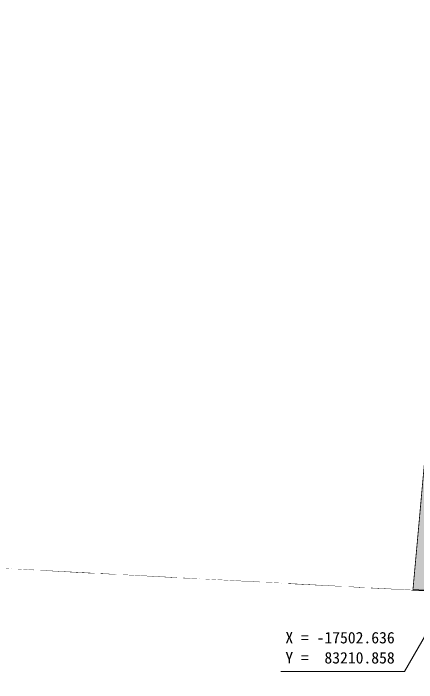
# Model space of a CAD drawing. Units: millimetres at full size, sheet at 1:500; details may follow other scales. Extents: x -417044 to 216158, y -161187 to 194934.
# Drawn here: x -8537 to 36526, y -110574 to -35690 of the extents above; entities that cross this region are included whole.
import ezdxf
from ezdxf.enums import TextEntityAlignment as Align

# ---------------------------------------------------------------- set-up
doc = ezdxf.new("R2010")
doc.units = ezdxf.units.MM
doc.header["$LTSCALE"] = 500
doc.linetypes.add('CHAIN', pattern=[18.5, 12, -1.5, 3.5, -1.5])
doc.layers.add('2-0_レイヤ0', color=7, linetype='Continuous', lineweight=13)
doc.layers.add('3-0_レイヤ0', color=254, linetype='Continuous', lineweight=35)
doc.styles.add('ＭＳ ゴシック', font='')
doc.styles.get('ＭＳ ゴシック').set_extended_font_data('MS Gothic')

msp = doc.modelspace()

# ---------------------------------------------------------------- linework, layer by layer
at = {"layer": '2-0_レイヤ0', "color": 1, "linetype": 'CHAIN', "lineweight": 18}
msp.add_lwpolyline([(-179439.8, -146233.6), (-173426.8, -146766), (-107155.9, -151930.9), (-98722, -152487.1), (-47489.4, -156665.7), (-42463.5, -96025.4), (40305.7, -100430.5)], dxfattribs=at)
at = {"layer": '2-0_レイヤ0'}
msp.add_lwpolyline([(40305.7, -100430.5), (35174.2, -109318.6), (21359.7, -109318.6)], dxfattribs=at)
at = {"layer": '3-0_レイヤ0', "color": 1}
msp.add_lwpolyline([(52628.7, 82739.1), (36072.3, -100205.2), (40305.7, -100430.5), (97945.3, -103699.8), (97734.9, -98687.7), (103798, -99075.7), (148253.5, -101553.8), (148915.3, -91015.7), (191026.9, -93866.4), (189967.3, -84929.7), (185091, -43817.5), (181845.1, -27023.3), (180887, -6924.9), (141546, -11062.5), (137587.5, -11478.3), (138925.5, 9823.5), (142825.8, 9548), (144148.3, 32071.7)], dxfattribs=at)
at = {"layer": '3-0_レイヤ0'}
msp.add_solid([(40305.7, -100430.5), (36072.3, -100205.2), (52628.7, 82739.1)], dxfattribs=at)

# ---------------------------------------------------------------- texts
at = {"layer": '2-0_レイヤ0', "style": 'ＭＳ ゴシック'}
for s, p in [('X = -17502.636', (21859.7, -106568.6)), ('Y =  83210.858', (21859.7, -108818.6))]:
    msp.add_text(s, height=1283, dxfattribs=at).set_placement(p, align=Align.BOTTOM_LEFT)

# ---------------------------------------------------------------- next in the draw order: wipeouts: each hides what was drawn before it
at = {"color": 7}
msp.add_wipeout([(36072.3, -100205.2), (52628.7, 82739.1), (35862.6, 81497.5), (35862.6, 81497.5)], dxfattribs=at)

# ---------------------------------------------------------------- next in the draw order: wipeouts: each hides what was drawn before it
msp.add_wipeout([(36072.3, -100205.2), (35862.6, 81497.5), (-13588.6, 72365.8), (-13588.6, 72365.8)], dxfattribs=at)

# ---------------------------------------------------------------- next in the draw order: wipeouts: each hides what was drawn before it
msp.add_wipeout([(-10789, -85753.2), (-42463.5, -96025.4), (36072.3, -100205.2), (36072.3, -100205.2)], dxfattribs=at)

# ---------------------------------------------------------------- next in the draw order: wipeouts: each hides what was drawn before it
msp.add_wipeout([(-9681.3, -72334.9), (-10789, -85753.2), (36072.3, -100205.2), (36072.3, -100205.2)], dxfattribs=at)

# ---------------------------------------------------------------- next in the draw order: wipeouts: each hides what was drawn before it
msp.add_wipeout([(36072.3, -100205.2), (-13588.6, 72365.8), (-40628.5, 30235.6), (-40628.5, 30235.6)], dxfattribs=at)

# ---------------------------------------------------------------- next in the draw order: wipeouts: each hides what was drawn before it
msp.add_wipeout([(36072.3, -100205.2), (-40628.5, 30235.6), (-16981.5, -32362.9), (-16981.5, -32362.9)], dxfattribs=at)

# ---------------------------------------------------------------- next in the draw order: wipeouts: each hides what was drawn before it
msp.add_wipeout([(36072.3, -100205.2), (-16981.5, -32362.9), (-14362.9, -44317.8), (-14362.9, -44317.8)], dxfattribs=at)

# ---------------------------------------------------------------- next in the draw order: wipeouts: each hides what was drawn before it
msp.add_wipeout([(-9681.3, -72334.9), (36072.3, -100205.2), (-14362.9, -44317.8), (-14362.9, -44317.8)], dxfattribs=at)

doc.saveas('drawing.dxf')
